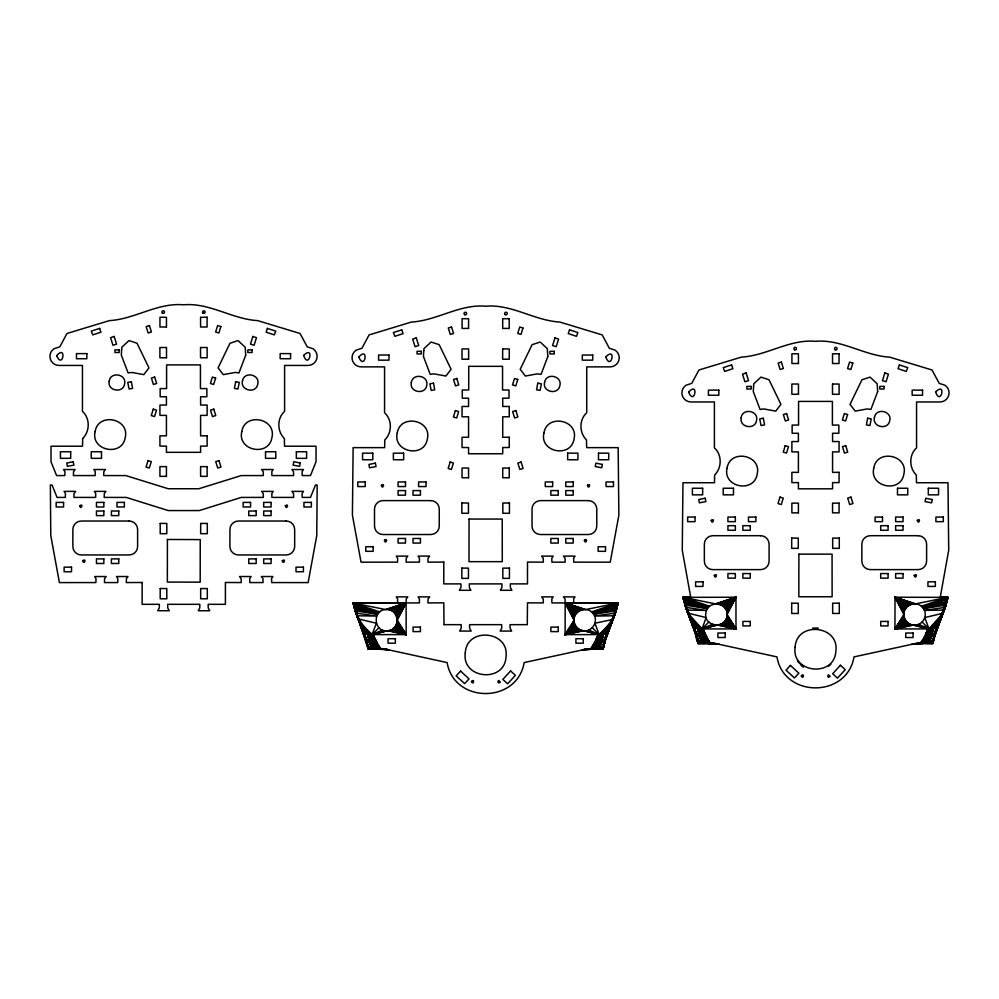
<?xml version="1.0" encoding="UTF-8"?>
<svg xmlns="http://www.w3.org/2000/svg" width="999" height="999" viewBox="0 0 999 999"><rect width="100%" height="100%" fill="white"/><g stroke="black" fill="none" stroke-linecap="round" stroke-linejoin="round"><path stroke-width="1.5" d="M444.018 624.662L461.201 624.662L461.201 628.246L459.64 631.068L471.178 631.068L469.592 628.246L469.592 624.662L501.685 624.662L501.685 628.246L500.124 631.068L511.675 631.068L510.077 628.246L510.077 624.662L527.285 624.662L527.497 602.834L543.344 602.921L543.244 599.05L541.633 596.878L553.196 596.878L551.81 599L551.91 602.921L573.751 602.921L573.638 599L575.037 596.878L563.461 596.878L565.084 599.05L565.172 602.921L617.944 603.046L615.222 613.398L608.903 629.87L603.446 634.602L599.275 646.066L599.437 634.615L598.251 634.615L596.54 638.211L598.601 648.688L603.334 634.602L598.601 648.688L599.662 636.101L600.374 634.615L599.038 649.15L602.971 634.602C599.425 638.698 602.147 643.856 599.225 648.688L599.712 649.15L599.113 648.688L602.497 634.615L607.792 633.179L611.525 622.202M941.133 597.352L947.851 597.365L945.416 606.618L938.748 624.188L933.278 628.92L928.433 643.006L929.507 630.419L930.206 628.933L928.883 643.468L932.329 628.933L937.624 627.497L945.054 607.717L947.839 597.365L895.017 597.24L894.954 628.933L933.278 628.92L938.173 625.874L939.222 622.814L933.603 639.585L934.152 637.062L933.403 638.673M617.544 604.158L617.919 603.046L607.991 631.843L615.184 613.074L617.732 603.046L565.172 602.921L565.122 634.615L603.446 634.602L608.341 631.543L618.006 603.046L565.172 602.921L573.988 620.167C573.888 625.499 578.334 630.357 583.641 630.769L599.163 634.615L608.878 629.882L615.584 612.3L617.832 603.046C610.277 629.82 606.006 635.476 603.758 645.267M397.54 602.921L397.639 599L396.253 596.878L407.817 596.878L406.206 599.05L406.106 602.921L353.271 603.046L368.144 649.15L385.901 649.263L447.115 662.574C454.058 703.858 517.22 703.858 524.163 662.574L582.267 649.949L593.144 649.15L593.831 643.606L597.24 638.261L598.251 634.615C600.699 639.035 596.066 644.005 597.814 648.688L598.413 639.298L597.414 636.413L595.104 642.182L590.384 649.15M613.149 603.046L612.549 603.908L612.549 603.046L614.897 603.046L614.722 603.758L614.447 603.046M913.698 643.843L912.112 644.268L922.989 643.468L923.675 637.924L925.349 635.526L927.222 640.484L926.31 643.468L925.012 642.457L924.799 639.984L925.586 634.328L928.096 628.933C930.544 633.354 925.911 638.324 927.659 643.006L928.258 633.616L927.247 630.731L928.096 628.933L931.78 628.933L931.98 629.607C931.455 643.256 920.891 646.153 927.247 630.731C925.786 634.602 922.764 642.632 919.455 642.782L919.604 643.468L918.73 642.919L912.112 644.268L854.008 656.892C847.052 698.176 783.903 698.176 776.96 656.892L716.77 643.818M945.366 597.365L944.567 598.076L944.729 597.365L942.981 597.365M366.133 640.371L364.023 631.868M601.198 634.615L601.398 640.908L605.269 640.908L605.481 638.948L603.134 649.15L586.238 649.15L582.267 649.949L591.633 649.15L591.695 647.19L596.478 649.15C596.253 643.656 600.786 639.722 601.198 634.615L596.753 639.622L594.805 644.03L592.769 645.391L593.144 649.15L592.757 646.79L594.967 645.666L599.437 634.615M927.384 643.468L927.696 639.16L933.278 628.92L930.756 635.639L929.507 630.419L926.585 633.94L924.637 638.349L922.601 639.722L922.989 643.468L922.589 641.108L924.799 639.984L929.282 628.933L928.433 643.006L926.385 632.529L931.031 628.933C930.856 633.953 925.998 637.574 926.548 643.006L927.384 643.468L928.108 642.245L928.883 643.468L925.586 634.328M944.654 605.694L945.042 607.704L934.627 636.063L936.051 629.557L935.401 630.881M598.601 648.688L603.446 634.602M592.057 648.826L603.134 649.15C605.981 633.503 614.422 618.918 617.869 603.046L615.958 609.49L593.593 614.235C588.411 605.494 573.451 609.989 573.988 620.167L565.122 634.615L583.641 630.769C592.22 632.055 598.776 621.203 593.593 614.235L615.421 610.938M928.433 643.006L932.279 629.745L930.281 632.929M385.901 649.263L389.011 649.949L378.134 649.15L378.521 645.391L376.473 644.03L370.916 634.615L372.24 649.15L368.319 634.602L373.301 642.607L374.812 649.15L379.583 647.19L379.233 648.826L378.134 649.15L376.885 647.926L377.447 643.606L373.027 634.615L369.33 634.615L372.689 648.688L374.85 639.135L373.027 634.615C371.69 638.461 372.365 646.765 373.838 648.688L371.84 634.615L376.323 645.666L376.111 648.139L377.16 649.15L377.447 643.606L373.863 636.413L372.864 639.298L373.464 648.688L375.537 640.009L372.19 637.025L371.041 642.906L367.944 634.602L362.4 629.882L355.956 612.999L353.284 603.046L356.069 613.398L368.119 647.377L367.52 645.267M717.27 643.843L718.843 644.268L707.979 643.468L708.353 639.722L706.318 638.349L700.749 628.933L702.072 643.468L698.626 628.933L693.331 627.497L685.789 607.317L683.129 597.365L735.951 597.24L736.001 628.933L697.677 628.92L692.782 625.874L686.475 609.303L683.129 597.365L685.901 607.717L697.702 640.222L696.116 634.452L697.989 643.468L715.734 643.581M917.269 643.468L920.853 643.468L920.154 642.732M357.767 615.908L360.115 622.889M374.812 649.15L372.103 644.005L369.33 634.615L371.616 636.101L372.003 646.066L369.88 640.908L366.009 640.908L361.351 625.849L364.885 637.312L368.756 637.312L372.689 648.688L371.965 637.35L373.726 649.15L374.575 648.688C371.116 645.466 370.055 639.372 370.092 634.615L371.591 644.355L367.844 634.602L362.949 631.543L357.817 616.92M702.522 643.006L698.588 631.63L694.717 631.63L694.205 628.546L695.853 635.227L699.725 635.227L702.522 643.006L704.582 632.529L702.871 628.933L699.175 628.933L702.522 643.006L697.789 628.92L692.245 624.2L685.789 607.317L683.378 597.365L689.834 597.352M691.957 623.563L690.384 619.168L694.068 629.37L683.129 597.365L695.641 633.953L695.804 632.879M603.146 646.066L603.533 647.427L599.225 648.688L602.722 649.15L605.406 640.197M915.221 643.581L932.979 643.468L936.051 629.557M607.867 630.357L607.991 631.593M935.164 632.879C932.729 642.007 938.735 625.486 937.799 623.451M370.841 638.611L370.092 634.615M705.381 634.328L705.606 635.526C703.408 648.064 700.087 632.23 699.175 628.933L699.887 630.019L703.496 631.181L705.381 634.328L702.072 643.468L702.846 642.245L703.571 643.468L704.42 643.006C704.957 637.574 700.112 633.953 699.924 628.933L701.847 640.384L701.685 628.933L706.156 639.984L705.943 642.457L704.645 643.468L702.147 632.479L702.871 628.933L703.883 632.579L710.489 643.306L711.5 642.782L711.35 643.468L712.225 642.919L718.843 644.268L716.633 643.731M360.364 623.114L354.945 608.94L356.081 613.386L353.334 603.046L385.539 609.552L406.106 602.921L397.29 620.167L406.168 634.615L387.637 630.769C373.976 632.779 371.74 610.239 385.539 609.552C399.2 607.542 401.436 630.082 387.637 630.769L372.115 634.615C362.4 626.223 355.319 615.684 353.284 603.046L360.427 624.662L355.607 611.95L353.534 603.046L406.106 602.921L406.168 634.615L367.844 634.602L363.499 633.179L356.069 613.398L353.284 603.046L363.424 632.817L362.113 629.245M601.997 637.374L601.273 640.371L602.534 637.312L601.947 634.615C597.502 641.52 599.562 650.961 602.697 635.576M692.881 623.276L692.782 625.199L691.283 621.765L693.443 627.472L685.913 607.554L683.191 597.365L690.771 597.564L682.255 550.224L682.966 482.729L714.485 482.729L714.622 475.037C721.977 467.894 722.14 454.77 714.397 447.852L714.397 401.96L690.983 401.96A9.103 9.103 0 0 1 686.051 385.214L691.758 383.366L698.95 369.992L741.295 357.142C766.907 355.656 789.585 338.961 815.484 341.321C841.37 338.961 864.06 355.656 889.672 357.142L932.017 369.992L939.197 383.366L944.917 385.214A9.103 9.103 0 0 1 939.972 401.96L916.558 401.96L916.558 447.852C908.828 454.77 908.978 467.894 916.333 475.037L916.483 482.729L947.989 482.729L948.713 550.224L940.196 597.564L947.576 597.365L945.166 607.317L935.713 633.016M929.12 640.384L930.319 630.057L931.78 628.933L929.12 640.384L932.804 628.92M946.503 599.5L947.152 597.365L946.503 599.5L946.44 597.365M684.515 597.365L684.39 598.326L684.165 597.365M727.072 615.521C729.045 601.898 706.505 599.687 705.769 613.436C703.808 627.06 726.348 629.27 727.072 615.521L736.001 628.933L717.469 625.087L701.96 628.933L692.245 624.2L689.497 617.145L692.295 624.462L689.123 615.234L691.595 622.552L701.96 628.933L716.42 625.137M903.883 613.436C903.196 619.105 907.791 624.662 913.486 625.087L929.008 628.933L938.71 624.2L947.576 597.365L943.63 610.089L924.425 610.401C920.866 600.299 904.357 602.722 903.883 613.436L895.017 597.24L915.584 603.871L947.452 597.365L936.238 631.63L932.367 631.63L933.166 628.92L931.767 631.455L931.08 630.019M594.155 644.642L594.967 645.666L594.805 644.03L593.831 643.606L594.13 649.15L595.167 648.139L595.516 641.196C594.143 643.256 596.415 646.665 597.439 648.688C598.176 648.751 601.061 634.427 597.24 638.261C598.438 641.021 598.226 649.412 596.703 648.688L597.39 646.166L595.516 641.196L596.54 638.211L599.662 636.101L600.761 641.458L603.334 634.602M927.06 641.845L927.284 643.006C928.021 643.069 930.906 628.746 927.084 632.579L927.696 639.16M931.031 628.933L931.243 635.227L935.114 635.227L935.314 633.266L934.627 635.639M917.956 643.144L932.979 643.468L933.253 640.222M617.407 603.046L615.958 608.816L617.594 603.046L611.288 603.034L611.825 604.283L611.825 603.046L612.549 603.908M946.54 601.023L947.589 597.365L945.042 607.704L936.887 629.37M697.702 640.222L695.254 631.618L695.704 633.066M584.69 630.819L599.163 634.615C607.767 626.385 615.971 616.932 617.307 604.745L591.483 611.912L617.619 603.046L616.433 607.629L592.969 613.398L615.871 609.527L617.919 603.046L611.026 624.313L614.647 614.984L617.732 603.046L585.739 609.552L565.172 602.921L574.038 619.118M693.868 626.186L693.556 627.597L685.451 606.268L683.179 597.365L688.811 615.284M695.179 632.18L697.989 643.468L713.698 643.468M940.758 617.432L945.042 607.704L947.589 597.365L945.491 604.432L945.653 602.197M942.981 597.964L941.67 597.365L947.452 597.365L944.492 609.303L937.949 626.523L940.221 618.543L939.659 619.28M386.8 649.412L389.011 649.949L378.683 648.688L371.566 649.15L368.793 634.615L367.844 634.602L369.88 640.908L369.917 638.299L370.966 640.459L371.591 644.355L368.319 634.602M699.924 628.933L699.725 635.227L698.151 628.92L700.674 632.929M596.428 639.135L595.167 648.139L593.593 644.942M709.065 643.144L709.427 641.508L706.156 639.984L706.318 638.349L707.292 637.924C706.917 639.098 706.068 643.731 707.442 643.006L707.292 637.924L703.708 630.731L702.772 632.579L702.834 637.387L703.308 643.006L703.733 640.484L704.645 643.468M926.273 633.466L925.586 640.222L923.963 643.468L923.675 637.924L924.637 638.349L924.799 639.984L924 638.96M605.881 638.686L605.931 634.79M936.238 631.63L936.15 629.82M931.83 631.693L928.958 643.006L929.557 643.468L930.281 637.062L933.166 628.92M710.801 642.732L710.114 643.468L712.999 643.144M940.596 618.206L943.356 610.676L942.494 612.574M366.196 638.074C365.609 641.758 363.549 631.843 364.872 636.063L364.348 634.527M500.024 681.98C497.702 677.434 497.015 685.426 499.95 682.23M617.569 604.732L609.465 628.171L599.163 634.615L594.942 623.251L612.512 619.517L616.957 606.568L614.547 615.109L614.16 613.923M829.869 676.298C827.534 671.753 826.847 679.745 829.794 676.548M944.13 608.803C941.72 616.858 946.902 603.446 945.803 603.808L923.438 608.553L945.254 605.257M914.535 603.821L895.017 597.24L903.833 614.485L894.954 628.933L913.486 625.087L929.008 628.933L942.344 613.836L947.152 599.063L922.102 606.942L946.278 601.947L946.74 600.774M363.049 628.958L364.423 633.928M940.696 618.98L943.356 610.676M596.753 639.622L595.754 645.903L597.652 643.506L599.088 637.025M926.585 633.94L925.586 640.222L927.484 637.824L928.933 631.343M595.741 640.009L595.167 648.139L598.963 638.161M925.848 634.577L925.012 642.457L921.54 641.508L921.89 643.144M940.871 618.631L947.514 598.776L944.542 607.792M375.537 640.009L372.24 649.15M596.478 649.15L598.413 640.484M698.588 631.63L697.677 628.92L702.01 643.006L698.401 643.468L698.913 641.483M926.31 643.468L928.246 634.802M371.104 649.15L372.053 648.688L370.517 641.458L371.616 636.101L373.663 636.863L374.038 638.261L372.527 646.515L370.417 635.864M941.707 613.648L941.395 615.259L942.494 614.148M596.116 646.64L595.928 649.15M928.808 632.479L925.761 643.468M935.339 633.541L939.085 621.803L936.975 629.308M686.95 608.241C683.928 604.245 689.822 617.544 690.097 618.631M599.275 646.066L601.947 634.615L599.188 644.005L596.303 648.688M927.934 643.468L928.108 642.245M600.761 641.458L599.7 644.355L602.434 635.426L601.935 637.137L601.236 635.701M946.577 598.776L946.79 597.365L946.577 598.326M362.038 627.484L355.794 612.35L353.534 603.046L356.818 615.097L353.534 603.046L356.144 611.575L355.831 609.989L356.368 610.526M594.817 641.808L594.805 644.03L595.104 642.182M686.475 609.303L686.375 606.855M924.662 636.126L924.637 638.349L924.937 636.5M601.223 640.209L599.7 646.428L601.86 636.838M931.78 628.933L929.532 640.746L932.279 629.745L929.732 638.698M930.019 643.468L929.07 643.006L931.93 643.468L933.378 641.745L929.07 643.006L932.567 643.468L932.929 642.819L934.377 636.663L933.603 638.698L933.69 636.725M602.509 637.125L602.934 635.589L602.534 637.312L606.405 637.312L614.71 614.722L617.994 603.046L617.694 604.145M922.302 643.094L921.465 643.468L922.989 643.468M941.72 616.283L947.764 597.365L945.416 606.618M687.674 609.865L688.661 614.098M371.715 639.572L372.477 644.929L372.989 643.069L371.965 638.661L369.33 634.615M599.7 646.428C598.426 642.632 606.143 639.797 604.02 644.005L605.481 638.948M603.571 646.428L604.782 641.745L604.02 644.005M701.548 633.89L702.359 640.834C704.944 644.318 706.93 636.725 705.606 635.526L706.156 639.984L706.967 638.96M929.532 640.746C928.271 636.95 935.988 634.115 933.853 638.324M932.991 641.695L934.465 636.863L933.953 638.736M375.362 649.15L372.315 638.161M705.194 643.468L701.46 630.419L700.349 635.776L698.151 628.92M615.821 607.879L616.008 606.88M703.908 641.845L703.571 643.468M935.052 632.654L934.727 634.353L934.927 632.392L934.377 633.516M609.165 629.245L607.854 632.817L611.588 621.902M617.345 605.419L614.647 614.984M695.978 634.69L697.364 638.698L697.664 638.136M943.63 610.089L947.764 597.365L946.078 604.183M597.727 644.018L599.313 637.35L599.7 644.355M601.023 640.034L601.361 638.299L600.087 642.807L601.123 641.47M927.559 638.336L929.157 631.668L930.081 637.225L931.692 631.156M930.856 634.353L931.205 632.617L926.148 643.006M936.8 629.095L935.776 632.18L941.17 617.394L939.734 620.704M616.92 607.117L617.744 603.046M946.765 601.435L947.589 597.365M604.894 641.158L605.506 639.21M934.739 635.476L935.251 633.066L934.477 635.776M610.589 624.787L615.746 610.963L614.697 613.149L594.58 616.083L613.798 615.771L617.17 606.293L614.835 612.687L615.272 610.913L614.822 611.376M609.103 628.583L609.078 627.422M604.308 643.381L604.532 642.345L603.758 644.38L604.782 641.321L604.12 642.906M608.104 631.73L608.591 629.832L608.054 630.806M943.243 611.825L947.851 597.365L943.918 609.777M364.91 635.776L365.197 635.002M616.795 607.916L615.159 612.687L617.944 603.046M932.567 643.468L932.991 640.384M597.215 647.527L598.763 646.515L597.964 643.631L599.313 638.661L601.41 636.026M600.861 635.864L598.763 646.515L602.497 634.615M930.706 630.182L928.595 640.834L927.796 637.949L929.157 632.979L931.255 630.344M606.218 635.239L605.869 637.3M932.542 629.894L931.068 634.527M378.134 649.15L379.583 647.19L376.323 645.666L375.761 641.196C376.623 642.569 376.011 646.44 374.063 647.527M617.157 606.543L615.971 610.464L617.669 604.457L615.796 611.163M615.709 611.5L615.334 612.999M616.058 603.046L616.358 604.208L616.957 603.046L616.733 604.457L617.12 603.046M945.903 597.365L945.641 598.401L946.19 597.365M602.434 636.388L602.06 637.861L602.397 635.988M606.368 635.776L605.918 637.549L607.479 633.004L606.405 637.312M932.229 630.307L931.905 632.18L932.766 629.907L932.367 631.63M946.278 601.947L922.801 607.717L945.716 603.846L946.228 602.11L945.791 603.134M369.43 636.838C373.464 652.722 369.805 645.679 370.042 635.701M699.887 630.019L699.188 631.455L698.726 630.307M946.99 600.861L945.017 607.392M947.402 599.05L944.542 607.467L924.425 610.401C927.497 617.057 921.84 625.436 914.535 625.137M944.779 607.067L945.141 605.656L944.592 606.393M600.074 645.416L600.599 643.418M603.945 645.416L604.47 643.418M609.84 627.447L605.931 638.224M929.919 639.735L930.444 637.737M937.699 624.675L938.073 623.276L937.512 624.612M933.79 639.735L934.315 637.737M935.776 632.18L943.306 611.238M699.175 628.933L701.798 632.979L702.834 637.387L702.309 639.248L701.798 631.668L703.883 632.579L703.021 643.468L702.147 632.479M604.358 641.321L603.858 642.407M615.109 612.936L615.646 610.963M940.421 619.105L937.699 627.135L941.17 617.394M602.409 636.226L601.648 639.185L602.06 638.211M617.07 605.282L616.433 607.629L592.257 612.624L617.07 605.282L617.732 603.046M932.254 630.544L931.48 633.503L932.279 630.706M932.342 631.443L932.766 629.907M607.142 634.989L610.102 626.361L599.163 634.615L585.739 630.769M616.42 609.34L614.36 615.034M608.853 629.457L611.338 623.076L599.163 634.615L586.788 630.619M938.698 623.776L941.008 618.206M946.64 602.247L945.803 604.782L946.453 602.784M945.628 605.481L946.178 603.259L944.954 607.255M930.531 633.466L929.532 638.673L930.606 635.776M947.189 599.737L945.716 603.846M602.534 637.312L603.046 635.539M933.603 639.585L934.14 637.699M697.102 638.324L697.589 641.745L701.885 643.006C699.625 638.511 701.385 633.666 698.688 629.745L699.849 634.69L698.975 629.607M368.581 635.576L369.218 637.861C368.044 629.507 373.364 648.776 368.231 635.539M946.802 600.886L945.479 605.282L946.178 603.259M610.539 625.374L609.914 627.022M616.745 606.967L615.958 609.49L616.47 608.091M938.998 623.563L938.66 624.462L942.981 613.161L941.095 617.419L929.008 628.933L915.584 625.087M947.077 599.775L947.851 597.365L947.539 598.463M946.478 602.297L947.015 600.611L945.004 607.005L945.866 605.032M616.907 607.33L614.073 615.446M931.455 633.928L931.892 632.529M945.491 604.432L946.228 602.11M613.174 618.868L612.2 621.328M616.633 607.979L614.697 613.473M605.943 637.861L607.567 633.279M365.347 637.861L366.183 640.821L367.033 640.996M935.751 631.868L936.25 630.381M933.603 638.698L934.152 637.062M608.341 631.543L609.39 628.496M938.173 625.874L939.947 620.679L929.008 628.933L916.62 624.937M938.123 625.699L936.775 628.846M610.739 624.85L608.528 630.856M613.798 615.771L615.272 610.913M612.399 620.854L608.828 630.144L611.176 623.888M937.312 627.322L940.571 619.168M945.541 605.819L939.335 622.614M940.246 620.242L939.372 622.552L929.008 628.933L918.63 624.325M937.287 626.66L936.7 628.246L938.298 624.725M361.888 628.496L362.375 629.87L372.115 634.615L376.348 623.251L358.142 618.843L362.949 631.543M691.008 620.679L701.96 628.933L706.181 617.569L687.986 613.161L690.259 618.98M938.66 624.462L940.371 619.692M610.189 626.061L608.541 630.444L608.828 629.82M613.96 616.508L614.797 614.285M611.338 623.076L609.527 628.234L610.152 626.635M610.864 624.662L611.538 622.939M614.46 615.097L616.333 608.94M944.205 609.353L945.042 607.554M608.766 627.647L609.29 626.323M614.747 612.537L615.134 611.575M608.591 629.832L608.041 631.193L608.453 630.406M613.948 616.858L612.362 620.966L613.024 618.93L612.512 619.517M944.579 606.855L944.967 605.894M937.874 625.511L938.948 622.901M943.793 611.176L942.194 615.297L942.856 613.249L924.774 617.569L929.008 628.933L940.671 618.643M596.503 647.065L594.717 649.15L592.769 645.391M926.335 641.383L924.55 643.468L922.601 639.722M938.486 623.638L937.886 625.124L939.097 622.202L937.836 624.837M610.501 625.686L610.776 624.987M940.334 620.004L940.621 619.305M945.166 607.317L942.344 613.836M938.461 623.314L939.085 621.803M609.253 627.884L607.991 630.506M359.99 603.034L359.453 604.283L359.453 603.046L358.741 603.908L356.381 603.046L356.556 603.758L356.843 603.046M609.278 628.496L609.702 627.522M613.886 616.995L612 620.916L612.462 619.218L611.788 619.967M604.657 639.56L605.219 638.336M600.449 638.611L602.147 635.289M606.905 634.228L607.479 633.004M597.077 645.953L597.564 644.942L596.016 640.259M926.922 640.272L927.409 639.26M379.233 648.826L382.392 648.601L381.506 649.15M593.094 647.689L591.633 649.15L587.424 649.15M922.926 642.007L922.439 643.006L921.54 641.508L922.589 641.108L923.625 642.107L922.976 643.006M606.868 633.928L607.479 632.679M934.939 635.139L935.239 634.515M611.263 623.476L599.163 634.615L588.786 630.007M606.78 633.653L607.454 632.342M935.251 630.631L935.926 629.32M598.888 639.485L599.313 638.661M928.733 633.803L929.157 632.979M931.98 629.607L932.329 628.933M356.081 613.236L357.879 617.507L353.446 603.046L358.778 619.517M609.702 625.886L610.764 623.875L609.552 624.787M613.124 619.005L612 620.916L613.623 617.345M397.24 619.118L406.106 602.921L386.588 609.502M727.072 613.436L735.951 597.24L715.371 603.871L683.503 597.365L683.803 598.851L683.716 597.365M600.699 639.148L597.852 644.83M616.658 605.182L617.32 604.532M397.09 618.081L406.106 602.921L387.637 609.552M726.922 612.399L735.951 597.24L716.42 603.821M377.697 644.942L376.111 648.139L375.174 646.64M707.529 639.26L705.943 642.457L706.892 643.006L705.781 643.468L702.709 634.802M925.948 640.958L925.012 642.457L923.426 639.26M355.082 609.065L354.32 606.568L364.847 636.962M396.828 617.07L406.106 602.921L388.673 609.702M726.673 611.388L735.951 597.24L717.469 603.871M574.038 621.203L565.122 634.615L582.604 630.619M903.883 615.521L894.954 628.933L912.449 624.937M593.144 648.688L593.781 647.789L592.757 646.79L591.695 647.19L593.144 649.15M396.478 616.083L406.106 602.921L389.697 609.952M726.31 610.401L735.951 597.24L718.518 604.02M574.2 622.24L565.122 634.615L581.593 630.369M904.033 616.558L894.954 628.933L911.425 624.687M377.123 644.642L376.323 645.666L376.461 641.808M574.45 623.251L565.122 634.615L580.594 630.007M904.295 617.569L894.954 628.933L910.439 624.325M353.971 603.046L356.955 614.785L356.343 612.749M396.029 615.134L406.106 602.921L390.684 610.314M725.861 609.452L735.951 597.24L719.53 604.27M689.298 597.365L688.573 598.226L688.573 597.365L686.226 597.365L686.4 598.076L685.601 597.365M378.521 645.391L377.06 648.688L375.936 649.15L372.877 640.484M708.353 639.722L706.718 642.245L705.943 642.457L705.007 640.958M697.364 639.585L696.353 634.165M574.812 624.238L565.122 634.615L579.645 629.57M904.644 618.556L894.954 628.933L909.49 623.888M395.492 614.235L406.106 602.921L391.633 610.751M725.324 608.553L735.951 597.24L720.516 604.632M386.588 630.819L372.115 634.615L361.176 626.361L361.813 628.171L372.115 634.615L379.021 627.697M689.585 617.257L701.96 628.933L708.853 622.015M394.855 613.398L406.106 602.921L392.532 611.301M724.7 607.717L735.951 597.24L727.135 614.485L736.001 628.933L718.518 624.937M575.262 625.187L565.122 634.615L578.746 629.02M905.094 619.505L894.954 628.933L908.591 623.351M614.722 603.758L615.521 603.046M707.979 643.468L709.427 641.508L706.718 642.245L707.979 643.468L710.114 643.468M920.853 643.468L921.565 642.881M394.155 612.624L406.106 602.921L393.381 611.912M723.988 606.942L735.951 597.24L721.465 605.082M828.633 666.158L830.831 664.385M575.799 626.086L565.122 634.615L577.909 628.408M905.631 620.404L894.954 628.933L907.741 622.727M699.263 631.156L701.423 638.673L698.189 629.907L701.423 640.746L699.125 631.693M723.214 606.243L735.951 597.24L722.377 605.619M353.871 605.406L363.723 633.279L360.901 624.213M576.423 626.922L565.122 634.615L577.122 627.697M906.255 621.241L894.954 628.933L906.967 622.015M369.143 635.289L369.355 637.137L368.893 635.988M700.948 643.468L701.885 643.006L699.025 643.468L697.589 641.745L698.401 643.468M356.568 614.722L360.452 624.325L372.115 634.615L382.492 630.007M686.413 609.04L689.859 617.419L701.96 628.933L712.324 624.325M947.452 597.365L921.328 606.243L946.902 599.6M357.33 616.858L359.952 623.076L372.115 634.615L384.503 630.619M690.384 619.168L691.595 622.552L683.453 598.776L688.611 613.836L701.96 628.933L714.335 624.937M382.13 649.15L383.853 649.15M372.115 634.615L385.539 630.769M701.96 628.933L715.371 625.087M370.342 649.15L372.053 648.688L367.744 647.427L368.144 649.15L372.053 648.688L369.967 649.15M700.174 643.468L701.885 643.006L699.812 643.468M914.759 643.731L912.112 644.268L914.322 643.731M583.316 649.725L586.238 649.15M912.112 644.268L914.185 643.818M583.853 649.525L585.389 649.263M369.18 649.15L372.053 648.688L368.556 649.15M812.662 628.084L818.306 628.084M695.354 633.616L699.225 633.616M931.73 633.616L935.601 633.616M696.128 635.789L696.815 637.062L696.016 634.527L696.815 638.661L700.686 638.661M930.269 638.661L934.14 638.661M365.522 639.298L369.393 639.298M601.898 639.298L605.769 639.298M696.815 638.661L697.339 640.671L701.211 640.671M929.744 640.671L933.615 640.671M697.589 641.745L701.523 641.745M929.445 641.745L933.378 641.745M365.871 640.197L366.983 644.343L370.841 644.343L371.591 646.428M600.436 644.343L604.308 644.343M367.507 646.353L371.378 646.353M599.912 646.353L603.783 646.353M367.744 647.427L371.678 647.427M599.6 647.427L603.533 647.427M688.611 613.836L685.351 605.968L683.378 597.365L687.324 610.089L706.543 610.401L686.425 607.467L683.453 598.776M355.607 611.95L357.205 615.459L354.121 606.543L357.48 615.771L376.698 616.083L356.581 613.149M358.154 619.005L360.327 621.49M355.869 610.938L377.684 614.235L355.407 609.527L354.82 608.091M602.097 649.15L599.225 648.688L600.174 649.15M684.652 602.409L685.252 603.846L708.154 607.717L684.69 601.947L683.129 597.365L683.553 599.05M355.407 609.527L378.309 613.398L354.845 607.629L353.671 603.046L419.368 602.921L419.468 599L418.082 596.878L429.645 596.878L428.034 599.05L427.934 602.921L443.781 602.834L444.006 624.662M714.884 643.468L718.843 644.268M385.04 649.15L389.011 649.949M684.402 602.434L684.165 600.886L684.927 603.384L683.378 597.365L684.69 601.947L708.853 606.942L684.053 599.6L683.391 597.365L683.578 598.476M354.845 607.629L379.021 612.624L354.208 605.282L353.546 603.046M684.69 601.947L685.252 603.846L707.529 608.553L685.701 605.257L683.803 599.063L684.153 601.061M931.155 643.468L929.07 643.006L930.781 643.468M601.311 649.15L599.225 648.688L600.948 649.15M388.673 630.619L406.168 634.615L397.24 621.203M684.053 599.6L709.64 606.243L683.503 597.365L684.814 603.558M719.53 624.687L736.001 628.933L726.922 616.558M354.208 605.282L379.795 611.912L353.671 603.046L354.133 604.32M389.697 630.369L406.168 634.615L397.09 622.24M720.516 624.325L736.001 628.933L726.673 617.569M390.684 630.007L406.168 634.615L396.828 623.251M686.525 609.415L689.235 616.283M697.339 640.671C693.493 635.501 702.147 634.64 701.423 640.746M574.2 618.081L565.172 602.921L584.69 609.502M721.465 623.888L736.001 628.933L726.31 618.556M391.633 629.57L406.168 634.615L396.478 624.238M913.486 603.871L895.017 597.24L904.033 612.399M574.45 617.07L565.172 602.921L583.641 609.552M912.449 604.02L895.017 597.24L904.295 611.388M574.812 616.083L565.172 602.921L582.604 609.702M722.377 623.351L736.001 628.933L725.861 619.505M392.532 629.02L406.168 634.615L396.029 625.187M911.425 604.27L895.017 597.24L904.644 610.401M575.262 615.134L565.172 602.921L581.593 609.952M708.653 643.094L709.39 642.881M910.439 604.632L895.017 597.24L905.094 609.452M575.799 614.235L565.172 602.921L580.594 610.314M723.214 622.727L736.001 628.933L725.324 620.404M393.381 628.408L406.168 634.615L395.492 626.086M909.49 605.082L895.017 597.24L905.631 608.553M576.423 613.398L565.172 602.921L579.645 610.751M599.038 649.15L597.564 644.942M723.988 622.015L736.001 628.933L724.7 621.241M394.155 627.697L406.168 634.615L394.855 626.922M908.591 605.619L895.017 597.24L906.255 607.717M577.122 612.624L565.172 602.921L578.746 611.301M589.772 649.15L589.16 649.15M380.894 649.15L377.447 643.606L376.473 644.03L376.186 642.182M907.741 606.243L895.017 597.24L906.967 606.942M565.172 602.921L577.909 611.912M801.223 665.272L803.421 667.057L797.427 661.138M692.782 625.199L689.123 615.234L689.947 617.207M355.756 603.046L356.556 603.758M685.252 603.846L687.724 611.825L687.175 611.176M922.102 622.015L929.008 628.933M592.257 627.697L599.163 634.615M693.019 626.048L693.556 627.597M703.271 639.16L699.712 630.344M373.426 644.83L369.867 636.026M362 626.336L362.212 627.422M357.667 617.345L356.631 614.984M699.999 635.789L701.236 638.698M370.154 641.47L372.689 648.688M355.282 606.88L354.795 606.193L355.045 607.467L354.433 605.369M707.979 643.006L707.329 642.107L708.366 641.108L708.516 643.006L708.029 642.007M378.134 648.688L377.497 647.789L378.521 646.79L378.683 648.688L378.196 647.689M353.584 604.145L353.359 603.046L353.746 604.158M363.186 631.73L359.403 621.965L359.29 620.916L360.189 622.365L359.727 620.941M684.977 600.337L684.465 599.5L684.877 601.785L684.278 599.687M702.834 637.387L703.396 638.336M372.989 643.069L373.564 644.018M684.165 600.886L684.727 602.11L684.327 600.324M693.119 624.837L690.534 619.105M700.424 633.466L701.847 640.384M370.592 639.148L372.003 646.066M693.069 625.124L692.02 622.901L693.269 627.135L690.996 620.866M359.29 620.916L363.224 630.806L362.662 628.995M684.777 597.365L685.314 598.401L685.064 597.365M359.815 623.226L363.236 631.193L362.699 629.832M701.798 632.979L703.159 637.949L702.359 640.834L700.262 630.182M371.965 638.661L372.39 639.485M693.668 626.66L693.119 625.911M685.626 605.419L685.164 603.808L685.851 605.232L685.676 604.308M694.255 628.246L694.904 629.557M703.546 639.26L704.033 640.272M373.713 644.942L374.2 645.953M356.006 610.913L355.632 610.114L356.144 611.575M363.723 633.279L363.299 631.843L364.373 634.228M370.904 640.996L370.367 639.797L371.191 642.807L370.791 641.321M362.425 629.457L361.576 627.522L362.462 630.144L360.552 624.85L363.811 633.004M692.257 623.776L690.346 619.305M699.063 632.529L699.475 633.503L698.713 630.544M695.204 631.868L695.616 633.541L694.18 628.846M369.218 638.211L369.642 639.185L368.868 636.226M687.324 611.463L688.461 614.148M698.076 629.857L698.613 631.443M691.87 621.803L691.308 619.28M683.915 600.574L687.037 609.777L685.551 605.581M354.97 609.627L355.307 610.464L354.37 607.33M689.66 617.544L690.534 619.742M360.876 625.923L359.952 623.076L361.089 626.061M690.147 618.818L690.709 620.242M360.552 624.85L361.75 628.234L360.751 625.374M687.162 610.489L684.877 604.183M697.002 637.225L697.552 638.673M356.918 615.034L354.358 607.117M361.163 626.548L362.749 630.856M366.97 643.381L366.183 640.821M687.162 610.826L685.089 605.032M691.42 621.84L692.782 625.874L690.359 618.206M366.983 644.343L367.719 646.428L366.283 641.47M692.582 624.762L691.845 622.814L692.207 624.188M685.938 607.392L684.327 602.247M356.106 613.074L354.857 609.34M359.752 622.939L360.252 624.313M687.649 611.238L688.636 613.91M686.8 609.103L686.088 607.142L686.763 609.353M362.4 629.882L361.176 626.361M370.841 644.343L370.292 642.257L366.421 642.257L367.17 644.417M700.349 635.776L701.423 638.673L699.762 632.617L700.099 634.353M685.476 604.432L685.988 605.894M685.789 605.769L687.324 610.089M693.131 626.161L693.631 627.547M355.956 611.45L357.48 615.771M685.164 603.808L685.814 605.656M355.319 609.49L355.981 611.338L354.945 608.94M693.806 628.92L694.717 631.63M694.168 629.095L694.692 630.669M371.391 644.38L368.843 636.388M364.86 636.351L364.323 634.777L364.847 636.65M691.87 622.202L691.233 620.704M366.97 642.732L366.496 641.321L366.745 642.345M354.32 606.568L356.168 612.936M685.451 606.268L685.926 607.704M369.293 637.374L369.73 638.736M688.323 613.448L689.023 615.634M685.102 604.008L683.703 599.725M365.409 637.3L366.283 640.134M358.629 619.83L359.078 621.328M365.809 638.948L366.183 640.209L365.871 638.748M702.035 631.343L703.471 637.824L705.943 642.457L705.107 634.577M372.19 637.025L373.638 643.506L376.111 648.139L375.274 640.259M683.378 597.365L683.803 598.851M684.702 603.658L685.963 607.005L683.279 597.365M684.115 599.937L684.727 602.11M368.781 637.125L368.344 635.589L368.756 637.312M696.228 634.353L696.628 635.789M366.92 641.321L367.17 642.906M362.737 630.444L362.999 631.38M354.158 603.046L354.545 604.457L354.333 603.046L354.92 604.208L355.219 603.046M354.37 606.455L354.982 609.24M928.121 637.387L928.645 639.248L929.407 633.89M598.289 643.069L598.813 644.929L599.562 639.572M700.524 637.737L701.048 639.735M696.653 637.737L697.177 639.735M370.679 643.418L371.203 645.416M366.808 643.418L367.332 645.416M354.071 606.256L354.558 608.116M698.688 630.706L699.063 632.18L698.413 629.894M696.478 635.776L696.815 637.062M354.32 606.743L353.971 604.745M688.661 613.536L688.411 611.975M702.235 633.803L701.798 631.668L700.873 637.225L699.987 634.452M706.018 636.5L706.318 638.349L706.305 636.126M702.846 642.245L703.021 643.468M704.62 641.383L704.819 643.006M374.775 647.065L374.975 648.688M704.37 633.94L705.369 640.222L704.695 633.466M374.525 639.622L375.537 645.903L374.85 639.135M358.129 603.046L358.741 603.908M142.133 582.479L142.133 604.32L159.303 604.32L159.303 607.892L157.717 610.726L169.268 610.726L167.707 607.892L167.707 604.32L199.812 604.32L199.812 607.892L198.227 610.726L209.765 610.726L208.204 607.892L208.204 604.32L225.399 604.32L225.399 582.479L241.234 582.567L241.146 578.708L239.523 576.535L251.099 576.535L249.7 578.646L249.812 582.567L263.074 582.567L262.974 578.708L261.363 576.535L272.927 576.535L271.541 578.646L271.641 582.567L308.129 582.592L316.77 535.564L317.17 485.014L315.472 485.014L310.477 497.415L302.197 497.415L302.098 493.494L303.484 491.383L291.92 491.383L293.531 493.556L293.631 497.415L271.915 497.415L271.815 493.494L273.202 491.383L261.638 491.383L263.249 493.556L263.349 497.415L241.246 497.427L199.288 510.564L168.244 510.564L126.286 497.427L104.183 497.415L104.283 493.556L105.894 491.383L94.331 491.383L95.717 493.494L95.617 497.415L73.901 497.415L74.001 493.556L75.612 491.383L64.048 491.383L65.434 493.494L65.335 497.415L57.055 497.415L52.06 485.014L50.362 485.014L50.774 535.564L59.403 582.592L95.892 582.567L96.004 578.646L94.605 576.535L106.169 576.535L104.558 578.708L104.47 582.567L117.732 582.567L117.832 578.646L116.446 576.535L128.009 576.535L126.398 578.708L126.299 582.567L142.133 582.479M160.202 588.536L160.202 598.788L166.796 598.813L166.808 588.561L160.202 588.536M160.202 523.426L160.202 533.691L166.796 533.703L166.808 523.451L160.202 523.426M167.407 539.485L167.357 582.08L200.187 582.155L200.237 539.597L167.407 539.485M200.537 347.515L200.537 357.767L207.13 357.792L207.143 347.527L200.537 347.515M443.781 562.062L443.781 583.891L460.951 583.891L460.951 587.474L459.365 590.297L470.904 590.297L469.343 587.474L469.343 583.891L501.935 583.891L501.935 587.474L500.374 590.297L511.925 590.297L510.327 587.474L510.327 583.891L527.497 583.891L527.497 562.062L543.344 562.15L543.244 558.279L541.633 556.106L553.196 556.106L551.81 558.229L551.91 562.15L565.172 562.15L565.084 558.279L563.461 556.106L575.037 556.106L573.638 558.229L573.751 562.15L610.239 562.175L618.868 515.147L618.156 447.639L586.638 447.639L586.5 439.947C579.145 432.817 578.983 419.68 586.725 412.762L586.725 366.87L610.139 366.87A9.103 9.103 0 0 0 615.072 350.125L609.365 348.276L602.172 334.902L559.827 322.053C534.215 320.579 511.538 303.871 485.639 306.231C459.752 303.871 437.062 320.579 411.451 322.053L369.106 334.902L361.925 348.276L356.206 350.125A9.103 9.103 0 0 0 361.151 366.87L384.565 366.87L384.565 412.762C392.295 419.68 392.145 432.817 384.79 439.947L384.64 447.639L353.134 447.639L352.41 515.147L361.051 562.175L397.54 562.15L397.639 558.229L396.253 556.106L407.817 556.106L406.206 558.279L406.106 562.15L419.368 562.15L419.48 558.229L418.082 556.106L429.645 556.106L428.034 558.279L427.947 562.15L443.781 562.062M461.85 502.997L461.838 513.261L468.444 513.274L468.456 503.034L461.85 502.997M461.85 568.106L461.838 578.371L468.444 578.384L468.456 568.131L461.85 568.106M469.055 519.055L468.993 561.663L502.285 561.663L502.235 519.055L469.055 519.055M502.659 348.938L502.647 359.19L509.253 359.215L509.265 348.951L502.659 348.938M791.695 538.086L791.683 548.351L798.276 548.364L798.288 538.111L791.695 538.086M791.695 603.196L791.683 613.461L798.276 613.473L798.288 603.221L791.695 603.196M798.888 554.145L798.838 596.753L832.117 596.753L832.067 554.145L798.888 554.145M832.504 384.028L832.492 394.28L839.098 394.305L839.098 384.041L832.504 384.028M265.534 451.735L265.522 458.329L275.774 458.341L275.799 451.748L265.534 451.735M296.366 451.735L296.341 458.329L306.593 458.341L306.618 451.748L296.366 451.735M567.657 453.159L567.644 459.752L577.897 459.765L577.922 453.171L567.657 453.159M598.488 453.159L598.463 459.752L608.716 459.765L608.741 453.171L598.488 453.159M897.502 488.249L897.477 494.842L907.729 494.855L907.754 488.249L897.502 488.249M928.321 488.249L928.308 494.842L938.548 494.855L938.585 488.249L928.321 488.249M252.123 349.9L252.11 352.51L247.827 352.522L247.839 349.887L252.123 349.9M554.245 351.323L554.233 353.933L549.949 353.946L549.962 351.311L554.245 351.323M884.09 386.413L884.078 389.023L879.794 389.036L879.807 386.388L884.09 386.413M200.687 523.451L200.637 533.678L207.305 533.691L207.293 523.426L200.687 523.451M200.687 588.561L200.637 598.788L207.305 598.788L207.293 588.536L200.687 588.561M82.667 438.524L82.517 446.216L51.011 446.216L51.011 461.75L56.581 475.574L64.848 475.574L64.96 471.653L63.561 469.53L75.137 469.53L73.514 471.703L73.427 475.574L95.142 475.574L95.242 471.653L93.856 469.53L105.419 469.53L103.809 471.703L103.709 475.574L125.812 475.574L168.244 488.748L198.801 488.748L241.234 475.574L263.336 475.574L263.237 471.703L261.626 469.53L273.189 469.53L271.803 471.653L271.903 475.574L293.619 475.574L293.519 471.703L291.908 469.53L303.471 469.53L302.085 471.653L302.185 475.574L310.464 475.574L316.034 461.75L316.034 446.216L284.515 446.216L284.378 438.524C277.023 431.393 276.86 418.256 284.603 411.338L284.603 365.447L308.017 365.447A9.103 9.103 0 0 0 312.949 348.701L307.242 346.853L300.05 333.479L257.705 320.629C232.093 319.156 209.415 302.447 183.516 304.807C157.63 302.447 134.94 319.156 109.328 320.629L66.983 333.479L59.803 346.853L54.083 348.701A9.103 9.103 0 0 0 59.028 365.447L82.442 365.447L82.442 411.338C90.172 418.256 90.022 431.393 82.667 438.524M465.284 652.909C461.476 679.045 504.632 683.291 506.006 656.917C509.802 630.794 466.645 626.535 465.284 652.909M795.117 647.227C791.308 673.363 834.477 677.609 835.838 651.236C839.647 625.112 796.478 620.866 795.117 647.227M121.641 349.263L121.329 355.082L128.097 372.927L131.856 372.44L143.781 374.637L148.976 367.882L137.05 343.256L128.971 340.597L121.841 347.24L121.641 349.263M423.763 350.686L423.451 356.506L430.219 374.35L433.978 373.863L445.904 376.049L451.098 369.305L439.173 344.68L431.093 342.02L423.963 348.663L423.763 350.686M753.596 385.776L753.283 391.596L760.052 409.428L763.81 408.941L775.736 411.138L780.931 404.383L769.018 379.77L760.938 377.11L753.808 383.741L753.596 385.776M56.668 355.644C62.787 370.017 67.045 343.968 56.668 355.644M109.203 381.243C107.155 391.108 123.426 393.768 124.638 383.766C126.673 373.913 110.402 371.253 109.203 381.243M358.791 357.068C364.91 371.441 369.168 345.392 358.791 357.068M411.326 382.667C409.278 392.532 425.549 395.192 426.76 385.189C428.796 375.337 412.525 372.677 411.326 382.667M688.623 392.157C694.755 406.531 699.013 380.482 688.623 392.157M741.158 417.757C739.123 427.622 755.394 430.282 756.593 420.279C758.641 410.414 742.369 407.754 741.158 417.757M609.939 625.849L610.764 623.875L609.939 625.849M95.13 431.58C90.459 450.774 122.19 457.092 125.225 437.562C129.895 418.356 98.164 412.05 95.13 431.58M241.808 431.58C237.138 450.774 268.881 457.092 271.915 437.562C276.586 418.356 244.842 412.05 241.808 431.58M397.252 433.004C392.582 452.197 424.313 458.516 427.347 438.986C432.018 419.78 400.287 413.474 397.252 433.004M471.478 681.48C473.376 686.301 475.074 677.747 471.478 681.48M543.931 433.004C539.26 452.197 571.003 458.516 574.038 438.986C578.708 419.78 546.965 413.474 543.931 433.004M727.085 468.081C722.414 487.287 754.158 493.606 757.192 474.075C761.862 454.87 730.119 448.551 727.085 468.081M801.31 675.799C803.208 680.619 804.907 672.077 801.31 675.799M873.775 468.081C869.105 487.287 900.836 493.606 903.87 474.075C908.541 454.87 876.81 448.551 873.775 468.081M597.002 640.322L596.253 644.13L597.527 642.782L598.351 638.261L596.728 642.594L597.739 639.685L597.002 640.322M926.835 634.64L926.098 638.461L927.372 637.1L928.196 632.579L926.56 636.912L927.584 634.003L926.835 634.64M242.507 380.719C239.797 390.422 255.844 394.193 257.73 384.29C260.452 374.6 244.393 370.829 242.507 380.719M303.659 355.419C308.778 370.167 314.822 344.48 303.659 355.419M544.63 382.142C541.92 391.845 557.966 395.616 559.852 385.714C562.574 376.024 546.515 372.252 544.63 382.142M605.781 356.843C610.901 371.591 616.945 345.904 605.781 356.843M874.475 417.232C871.752 426.935 887.811 430.694 889.697 420.804C892.407 411.113 876.36 407.342 874.475 417.232M935.613 391.92C940.746 406.68 946.777 380.994 935.613 391.92M600.374 640.996L600.087 642.807L600.911 639.797L600.374 640.996M930.219 635.314L929.932 637.125L930.756 634.115L930.219 635.314M300.237 463.024L299.638 466.321L293.094 465.134L293.806 461.725L300.237 463.024M602.36 464.448L601.76 467.744L595.217 466.558L595.928 463.149L602.36 464.448M932.204 499.537L931.605 502.834L925.049 501.648L925.761 498.239L932.204 499.537M235.677 381.73L234.428 388.386L237.962 389.011L239.273 382.405L235.677 381.73M537.799 383.154L536.55 389.81L540.084 390.434L541.396 383.828L537.799 383.154M867.631 418.231L866.395 424.9L869.929 425.524L871.228 418.918L867.631 418.231M79.745 505.719C80.682 510.864 84.053 502.734 79.745 505.719M82.817 560.689C83.754 565.834 87.125 557.717 82.817 560.689M285.364 505.719C286.313 510.864 289.673 502.734 285.364 505.719M282.292 560.689C283.241 565.834 286.601 557.717 282.292 560.689M381.381 485.289C382.33 490.434 385.689 482.317 381.381 485.289M384.453 540.272C385.402 545.417 388.761 537.287 384.453 540.272M587.474 485.289C588.423 490.434 591.783 482.317 587.474 485.289M584.403 540.272C585.352 545.417 588.711 537.287 584.403 540.272M711.226 520.379C712.175 525.524 715.534 517.407 711.226 520.379M714.297 575.349C715.234 580.506 718.606 572.377 714.297 575.349M917.319 520.379C918.256 525.524 921.615 517.407 917.319 520.379M914.247 575.349C915.184 580.506 918.556 572.377 914.247 575.349M605.319 638.561L605.007 640.134L605.319 638.561M599.4 641.121L598.888 643.368L599.188 640.209L599.4 641.121M929.232 635.439L928.733 637.687L929.02 634.527L929.232 635.439M372.09 640.209L372.39 643.368L372.09 640.209M701.935 634.527L702.222 637.687L701.935 634.527M615.484 611.101L615.034 612.824L615.484 611.101M153.284 409.14L151.286 415.572L154.533 416.571L156.531 410.152L153.284 409.14M148.039 460.601L146.054 467.033L149.301 468.032L151.299 461.613L148.039 460.601M220.866 326.586L218.881 333.017L215.634 332.005L217.632 325.587L220.866 326.586M215.634 378.047L213.649 384.478L210.389 383.466L212.387 377.048L215.634 378.047M455.407 410.564L453.409 416.995L456.655 417.994L458.653 411.576L455.407 410.564M450.162 462.025L448.176 468.456L451.423 469.455L453.421 463.037L450.162 462.025M522.989 328.009L521.003 334.44L517.744 333.429L519.742 327.01L522.989 328.009M517.757 379.47L515.771 385.901L512.512 384.89L514.51 378.471L517.757 379.47M785.239 445.654L783.253 452.085L786.5 453.084L788.498 446.665L785.239 445.654M780.007 497.115L778.021 503.546L781.255 504.545L783.253 498.126L780.007 497.115M852.834 363.099L850.836 369.53L847.589 368.519L849.587 362.1L852.834 363.099M847.589 414.56L845.604 420.979L842.357 419.98L844.355 413.561L847.589 414.56M252.884 336.438L250.462 344.131L254.096 345.229L256.468 337.674L252.884 336.438M555.007 337.862L552.584 345.554L556.218 346.653L558.591 339.098L555.007 337.862M884.839 372.939L882.429 380.631L886.051 381.743L888.423 374.188L884.839 372.939M267.407 328.409L266.121 332.205L274.3 334.877L275.761 331.131L267.407 328.409M569.53 329.832L568.244 333.629L576.423 336.301L577.884 332.555L569.53 329.832M899.375 364.922L898.076 368.718L906.255 371.391L907.729 367.644L899.375 364.922M245.717 355.082L238.948 372.927L235.19 372.44L223.264 374.637L218.069 367.882L229.982 343.256L238.062 340.597L245.192 347.24L245.717 355.082M547.839 356.506L541.071 374.35L537.312 373.863L525.387 376.049L520.192 369.305L532.105 344.68L540.184 342.02L547.315 348.663L547.839 356.506M877.671 391.596L870.903 409.428L867.144 408.941L855.219 411.138L850.024 404.383L861.95 379.77L870.029 377.11L877.159 383.741L877.671 391.596M510.589 670.941L502.834 679.432L507.629 683.816L515.384 675.324L510.589 670.941M840.434 665.259L832.679 673.751L837.474 678.134L845.229 669.642L840.434 665.259M460.576 671.091L456.181 675.873L464.647 683.653L469.043 678.87L460.576 671.091M790.409 665.409L786.013 670.192L794.48 677.971L798.875 673.189L790.409 665.409M114.161 336.438L110.577 337.674L112.949 345.229L116.571 344.131L114.161 336.438M416.283 337.862L412.699 339.098L415.072 346.653L418.693 345.554L416.283 337.862M746.116 372.939L742.532 374.188L744.904 381.743L748.538 380.631L746.116 372.939M99.625 328.409L91.271 331.131L92.745 334.877L100.924 332.205L99.625 328.409M401.748 329.832L393.394 332.555L394.867 336.301L403.047 333.629L401.748 329.832M731.593 364.922L723.239 367.644L724.7 371.391L732.879 368.718L731.593 364.922M149.413 325.587L146.166 326.586L148.164 333.017L151.411 332.005L149.413 325.587M154.645 377.048L151.411 378.047L153.396 384.478L156.643 383.466L154.645 377.048M451.536 327.01L448.289 328.009L450.274 334.44L453.534 333.429L451.536 327.01M213.761 409.14L210.502 410.152L212.5 416.571L215.747 415.572L213.761 409.14M456.768 378.471L453.534 379.47L455.519 385.901L458.766 384.89L456.768 378.471M218.993 460.601L215.747 461.613L217.745 468.032L220.979 467.033L218.993 460.601M515.884 410.564L512.624 411.576L514.622 417.994L517.869 416.995L515.884 410.564M781.368 362.1L778.134 363.099L780.119 369.53L783.366 368.519L781.368 362.1M521.116 462.025L517.869 463.037L519.867 469.455L523.101 468.456L521.116 462.025M786.613 413.561L783.366 414.56L785.351 420.979L788.611 419.98L786.613 413.561M845.716 445.654L842.469 446.665L844.467 453.084L847.714 452.085L845.716 445.654M850.961 497.115L847.701 498.126L849.699 504.545L852.946 503.546L850.961 497.115M73.239 461.725L66.796 463.024L67.395 466.321L73.951 465.134L73.239 461.725M375.362 463.149L368.918 464.448L369.518 467.744L376.074 466.558L375.362 463.149M705.194 498.239L698.763 499.537L699.362 502.834L705.906 501.648L705.194 498.239M131.369 381.73L127.772 382.405L129.071 389.011L132.605 388.386L131.369 381.73M433.491 383.154L429.895 383.828L431.193 390.434L434.727 389.81L433.491 383.154M763.323 418.231L759.727 418.918L761.038 425.524L764.572 424.9L763.323 418.231M207.08 317.245L200.574 317.295L200.574 326.998L207.08 326.998L207.08 317.245M509.203 318.669L502.697 318.718L502.697 328.421L509.203 328.421L509.203 318.669M839.035 353.758L832.542 353.796L832.542 363.511L839.035 363.511L839.035 353.758M166.433 476.336L159.927 476.373L159.927 466.62L166.433 466.62L166.433 476.336M468.556 477.747L462.05 477.797L462.05 468.044L468.556 468.044L468.556 477.747M798.401 512.837L791.882 512.887L791.882 503.134L798.401 503.134L798.401 512.837M119.193 349.887L114.91 349.9L114.922 352.51L119.206 352.522L119.193 349.887M421.316 351.311L417.033 351.323L417.045 353.933L421.328 353.946L421.316 351.311M166.508 357.767L159.902 357.792L159.902 347.527L166.496 347.515L166.508 357.767M468.631 359.19L462.025 359.215L462.013 348.951L468.618 348.938L468.631 359.19M751.161 386.388L746.877 386.413L746.89 389.023L751.173 389.036L751.161 386.388M798.463 394.28L791.87 394.305L791.857 384.041L798.463 384.028L798.463 394.28M207.118 435.826L200.599 435.851L200.599 415.372L207.118 415.372L207.118 405.045L200.599 405.045L200.599 396.765L206.868 396.765L206.868 388.574L200.437 388.574L200.437 364.91L166.596 364.91L166.596 388.574L160.165 388.574L160.165 396.765L166.433 396.765L166.433 405.045L159.927 405.045L159.927 415.372L166.433 415.372L166.433 435.851L159.927 435.826L159.927 446.091L166.433 446.103L166.433 452.322L200.599 452.322L200.599 446.103L207.118 446.091L207.118 435.826M509.24 437.25L502.722 437.275L502.722 416.795L509.24 416.795L509.24 406.468L502.722 406.468L502.722 398.189L508.991 398.189L508.991 389.997L502.559 389.997L502.559 366.333L468.718 366.333L468.718 389.997L462.287 389.997L462.287 398.189L468.556 398.189L468.556 406.468L462.05 406.468L462.05 416.795L468.556 416.795L468.556 437.275L462.05 437.25L462.05 447.515L468.556 447.527L468.556 453.746L502.722 453.746L502.722 447.527L509.24 447.515L509.24 437.25M839.073 472.34L832.567 472.365L832.567 451.885L839.073 451.885L839.073 441.558L832.567 441.558L832.567 433.279L838.835 433.279L838.835 425.087L832.404 425.087L832.404 401.423L798.563 401.423L798.563 425.087L792.132 425.087L792.132 433.279L798.401 433.279L798.401 441.558L791.882 441.558L791.882 451.885L798.401 451.885L798.401 472.365L791.882 472.34L791.882 482.604L798.401 482.617L798.401 488.823L832.567 488.823L832.567 482.617L839.073 482.604L839.073 472.34M509.428 502.997L502.834 503.034L502.847 513.274L509.44 513.261L509.428 502.997M839.272 538.086L832.666 538.111L832.679 548.364L839.285 548.351L839.272 538.086M509.428 568.106L502.834 568.131L502.847 578.384L509.44 578.371L509.428 568.106M839.272 603.196L832.666 603.221L832.679 613.473L839.285 613.461L839.272 603.196M166.458 326.998L159.965 326.998L159.965 317.245L166.458 317.295L166.458 326.998M468.581 328.421L462.087 328.421L462.087 318.669L468.581 318.718L468.581 328.421M86.851 353.609L76.461 353.609L76.461 358.728L86.851 358.728L86.851 353.609M290.584 353.609L280.182 353.609L280.182 358.728L290.584 358.728L290.584 353.609M388.973 355.032L378.584 355.032L378.584 360.152L388.973 360.152L388.973 355.032M592.707 355.032L582.305 355.032L582.305 360.152L592.707 360.152L592.707 355.032M798.426 363.511L791.92 363.511L791.92 353.758L798.426 353.796L798.426 363.511M718.818 390.122L708.416 390.122L708.416 395.242L718.818 395.242L718.818 390.122M922.539 390.122L912.149 390.122L912.149 395.242L922.539 395.242L922.539 390.122M70.679 451.735L60.415 451.748L60.452 458.341L70.692 458.329L70.679 451.735M101.498 451.735L91.246 451.748L91.271 458.341L101.523 458.329L101.498 451.735M372.802 453.159L362.537 453.171L362.562 459.765L372.814 459.752L372.802 453.159M403.621 453.159L393.369 453.171L393.394 459.765L403.646 459.752L403.621 453.159M207.118 466.62L200.599 466.62L200.599 476.336L207.118 476.373L207.118 466.62M509.24 468.044L502.722 468.044L502.722 477.747L509.24 477.797L509.24 468.044M365.209 481.968L357.817 481.968L357.817 486.563L365.209 486.563L365.209 481.968M405.494 481.968L398.089 481.968L398.089 486.563L405.494 486.563L405.494 481.968M426.024 481.968L418.618 481.968L418.618 486.563L426.024 486.563L426.024 481.968M552.659 481.968L545.254 481.968L545.254 486.563L552.659 486.563L552.659 481.968M573.189 481.968L565.784 481.968L565.784 486.563L573.189 486.563L573.189 481.968M613.473 481.968L606.068 481.968L606.068 486.563L613.473 486.563L613.473 481.968M702.634 488.249L692.382 488.249L692.407 494.855L702.659 494.842L702.634 488.249M733.466 488.249L723.201 488.249L723.226 494.855L733.478 494.842L733.466 488.249M405.494 490.584L398.089 490.584L398.089 495.179L405.494 495.179L405.494 490.584M420.429 490.584L413.024 490.584L413.024 495.179L420.429 495.179L420.429 490.584M558.254 490.584L550.849 490.584L550.849 495.179L558.254 495.179L558.254 490.584M573.189 490.584L565.784 490.584L565.784 495.179L573.189 495.179L573.189 490.584M430.781 500.611L382.992 500.611A8.479 8.479 0 0 0 374.513 509.09L374.513 526.048A8.479 8.479 0 0 0 382.992 534.527L430.781 534.527A8.479 8.479 0 0 0 439.26 526.048L439.26 509.09A8.479 8.479 0 0 0 430.781 500.611M588.299 500.611L540.509 500.611A8.479 8.479 0 0 0 532.03 509.09L532.03 526.048A8.479 8.479 0 0 0 540.509 534.527L588.299 534.527A8.479 8.479 0 0 0 596.778 526.048L596.778 509.09A8.479 8.479 0 0 0 588.299 500.611M63.574 502.397L56.169 502.397L56.169 506.993L63.574 506.993L63.574 502.397M103.846 502.397L96.453 502.397L96.453 506.993L103.846 506.993L103.846 502.397M124.376 502.397L116.983 502.397L116.983 506.993L124.376 506.993L124.376 502.397M250.562 502.397L243.157 502.397L243.157 506.993L250.562 506.993L250.562 502.397M271.091 502.397L263.686 502.397L263.686 506.993L271.091 506.993L271.091 502.397M311.363 502.397L303.958 502.397L303.958 506.993L311.363 506.993L311.363 502.397M839.073 503.134L832.567 503.134L832.567 512.837L839.073 512.887L839.073 503.134M103.846 511.013L96.453 511.013L96.453 515.609L103.846 515.609L103.846 511.013M118.781 511.013L111.389 511.013L111.389 515.609L118.781 515.609L118.781 511.013M256.156 511.013L248.751 511.013L248.751 515.609L256.156 515.609L256.156 511.013M271.091 511.013L263.686 511.013L263.686 515.609L271.091 515.609L271.091 511.013M695.054 517.057L687.649 517.057L687.649 521.653L695.054 521.653L695.054 517.057M735.339 517.057L727.934 517.057L727.934 521.653L735.339 521.653L735.339 517.057M755.856 517.057L748.463 517.057L748.463 521.653L755.856 521.653L755.856 517.057M882.504 517.057L875.099 517.057L875.099 521.653L882.504 521.653L882.504 517.057M903.034 517.057L895.628 517.057L895.628 521.653L903.034 521.653L903.034 517.057M943.306 517.057L935.913 517.057L935.913 521.653L943.306 521.653L943.306 517.057M129.133 521.028L81.344 521.028A8.479 8.479 0 0 0 72.865 529.52L72.865 546.478A8.479 8.479 0 0 0 81.344 554.957L129.133 554.957A8.479 8.479 0 0 0 137.612 546.478L137.612 529.52A8.479 8.479 0 0 0 129.133 521.028M286.189 521.028L238.399 521.028A8.479 8.479 0 0 0 229.92 529.52L229.92 546.478A8.479 8.479 0 0 0 238.399 554.957L286.189 554.957A8.479 8.479 0 0 0 294.668 546.478L294.668 529.52A8.479 8.479 0 0 0 286.189 521.028M735.339 525.674L727.934 525.674L727.934 530.269L735.339 530.269L735.339 525.674M750.261 525.674L742.869 525.674L742.869 530.269L750.261 530.269L750.261 525.674M888.099 525.674L880.693 525.674L880.693 530.269L888.099 530.269L888.099 525.674M903.034 525.674L895.628 525.674L895.628 530.269L903.034 530.269L903.034 525.674M760.614 535.701L712.824 535.701A8.479 8.479 0 0 0 704.345 544.18L704.345 561.138A8.479 8.479 0 0 0 712.824 569.617L760.614 569.617A8.479 8.479 0 0 0 769.093 561.138L769.093 544.18A8.479 8.479 0 0 0 760.614 535.701M918.131 535.701L870.341 535.701A8.479 8.479 0 0 0 861.862 544.18L861.862 561.138A8.479 8.479 0 0 0 870.341 569.617L918.131 569.617A8.479 8.479 0 0 0 926.61 561.138L926.61 544.18A8.479 8.479 0 0 0 918.131 535.701M405.494 538.473L398.089 538.473L398.089 543.069L405.494 543.069L405.494 538.473M420.429 538.473L413.024 538.473L413.024 543.069L420.429 543.069L420.429 538.473M558.254 538.473L550.861 538.473L550.861 543.069L558.254 543.069L558.254 538.473M573.189 538.473L565.784 538.473L565.784 543.069L573.189 543.069L573.189 538.473M373.164 546.728L365.759 546.728L365.759 551.323L373.164 551.323L373.164 546.728M605.519 546.728L598.114 546.728L598.114 551.323L605.519 551.323L605.519 546.728M103.846 558.891L96.453 558.891L96.453 563.486L103.846 563.486L103.846 558.891M118.781 558.891L111.376 558.891L111.376 563.486L118.781 563.486L118.781 558.891M256.156 558.891L248.751 558.891L248.751 563.486L256.156 563.486L256.156 558.891M271.091 558.891L263.686 558.891L263.686 563.486L271.091 563.486L271.091 558.891M71.528 567.157L64.123 567.157L64.123 571.753L71.528 571.753L71.528 567.157M303.409 567.157L296.016 567.157L296.016 571.753L303.409 571.753L303.409 567.157M735.339 573.563L727.934 573.563L727.934 578.146L735.339 578.146L735.339 573.563M750.261 573.563L742.869 573.563L742.869 578.146L750.261 578.146L750.261 573.563M888.099 573.563L880.693 573.563L880.693 578.146L888.099 578.146L888.099 573.563M903.034 573.563L895.628 573.563L895.628 578.146L903.034 578.146L903.034 573.563M703.009 581.818L695.604 581.818L695.604 586.413L703.009 586.413L703.009 581.818M935.364 581.818L927.959 581.818L927.959 586.413L935.364 586.413L935.364 581.818M750.237 621.428L742.919 621.428L742.919 625.936L750.237 625.923L750.237 621.428M888.036 621.428L880.731 621.428L880.731 625.923L888.036 625.936L888.036 621.428M420.392 627.11L413.087 627.11L413.087 631.618L420.392 631.605L420.392 627.11M558.191 627.11L550.886 627.11L550.886 631.605L558.191 631.618L558.191 627.11M725.199 633.016L717.894 633.016L717.894 637.524L725.199 637.512L725.199 633.016M913.074 633.016L905.756 633.016L905.756 637.512L913.074 637.524L913.074 633.016M395.354 638.698L388.049 638.698L388.049 643.206L395.354 643.194L395.354 638.698M583.229 638.698L575.923 638.698L575.923 643.194L583.229 643.206L583.229 638.698M704.12 634.64L702.772 632.579L703.596 637.1L704.869 638.461L703.383 634.003L704.395 636.912L704.12 634.64M374.275 640.322L372.927 638.261L373.751 642.782L375.025 644.143L373.539 639.685L374.55 642.594L374.275 640.322M700.749 635.314L700.212 634.115L701.036 637.125L700.749 635.314M794.53 349.737A1.286 1.286 0 0 0 796.465 348.614A1.286 1.286 0 0 0 794.53 347.502A1.286 1.286 0 0 0 794.53 349.737M835.139 349.737A1.286 1.286 0 0 0 837.075 348.614A1.286 1.286 0 0 0 835.139 347.502A1.286 1.286 0 0 0 835.139 349.737M505.307 314.648A1.286 1.286 0 0 0 507.242 313.536A1.286 1.286 0 0 0 505.307 312.412A1.286 1.286 0 0 0 505.307 314.648M464.685 314.648A1.286 1.286 0 0 0 466.62 313.536A1.286 1.286 0 0 0 464.685 312.412A1.286 1.286 0 0 0 464.685 314.648M162.562 313.224A1.286 1.286 0 0 0 164.498 312.113A1.286 1.286 0 0 0 162.562 310.989A1.286 1.286 0 0 0 162.562 313.224M203.147 313.199A1.286 1.286 0 0 0 205.12 312.15A1.286 1.286 0 0 0 203.222 310.964A1.286 1.286 0 0 0 203.147 313.199"/></g></svg>
